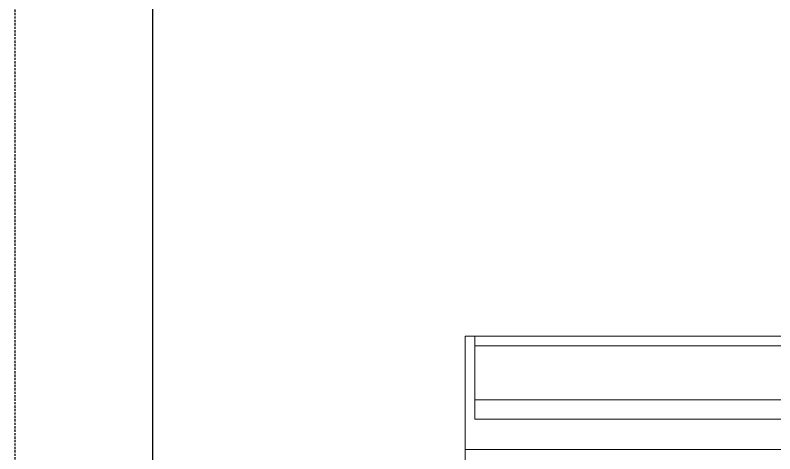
# Model space of a CAD drawing. Extents: x 315347 to 315947, y 326878 to 327778.
# Drawn here: x 315346.7 to 315512.1, y 327232.9 to 327328.4 of the extents above; entities that cross this region are included whole.
import ezdxf

# ---------------------------------------------------------------- set-up
doc = ezdxf.new("R2010")
doc.units = 0
doc.header["$MEASUREMENT"] = 0
doc.linetypes.add('DASHED', pattern=[0.75, 0.5, -0.25])
doc.layers.add('布置图', color=30, linetype='Continuous')

# ---------------------------------------------------------------- blocks, each defined once
blk = doc.blocks.new('Manufacturer光辉PartName电源监控Series宽度108ShellFrameLimitingCurrentRemarkPartTypeMinCurrent0MaxCurrent0PolesMinPower0MaxPower0LibType2DelFlgfalseUpdateDate')
at = {"color": 0, "lineweight": 0, "transparency": 33554687}
blk.add_line((-54, 20.28), (54, 20.28), dxfattribs=at)
for points in [[(-54, 45), (54, 45), (54, -45), (-54, -45)], [(-51.87, 45), (51.92, 45), (51.92, 26.86), (-51.87, 26.86)], [(-51.87, 42.86), (51.92, 42.86), (51.92, 31.12), (-51.87, 31.12)]]:
    blk.add_lwpolyline(points, close=True, dxfattribs=at)
for points in [[(-51.87, 29.09), (-51.87, 45)], [(-47.32, 42.86), (-51.87, 42.86)]]:
    blk.add_lwpolyline(points, dxfattribs=at)

msp = doc.modelspace()

# ---------------------------------------------------------------- linework, layer by layer
at = {"color": 2}
msp.add_lwpolyline([(315376.66, 327728.38), (315916.66, 327728.38), (315916.66, 326928.38), (315376.66, 326928.38)], close=True, dxfattribs=at)
at = {"layer": '布置图', "linetype": 'DASHED'}
msp.add_lwpolyline([(315346.66, 327778.38), (315946.66, 327778.38), (315946.66, 326878.38), (315346.66, 326878.38)], close=True, dxfattribs=at)

# ---------------------------------------------------------------- block references
msp.add_blockref('Manufacturer光辉PartName电源监控Series宽度108ShellFrameLimitingCurrentRemarkPartTypeMinCurrent0MaxCurrent0PolesMinPower0MaxPower0LibType2DelFlgfalseUpdateDate', (315498.66, 327213.51))

doc.saveas('drawing.dxf')
